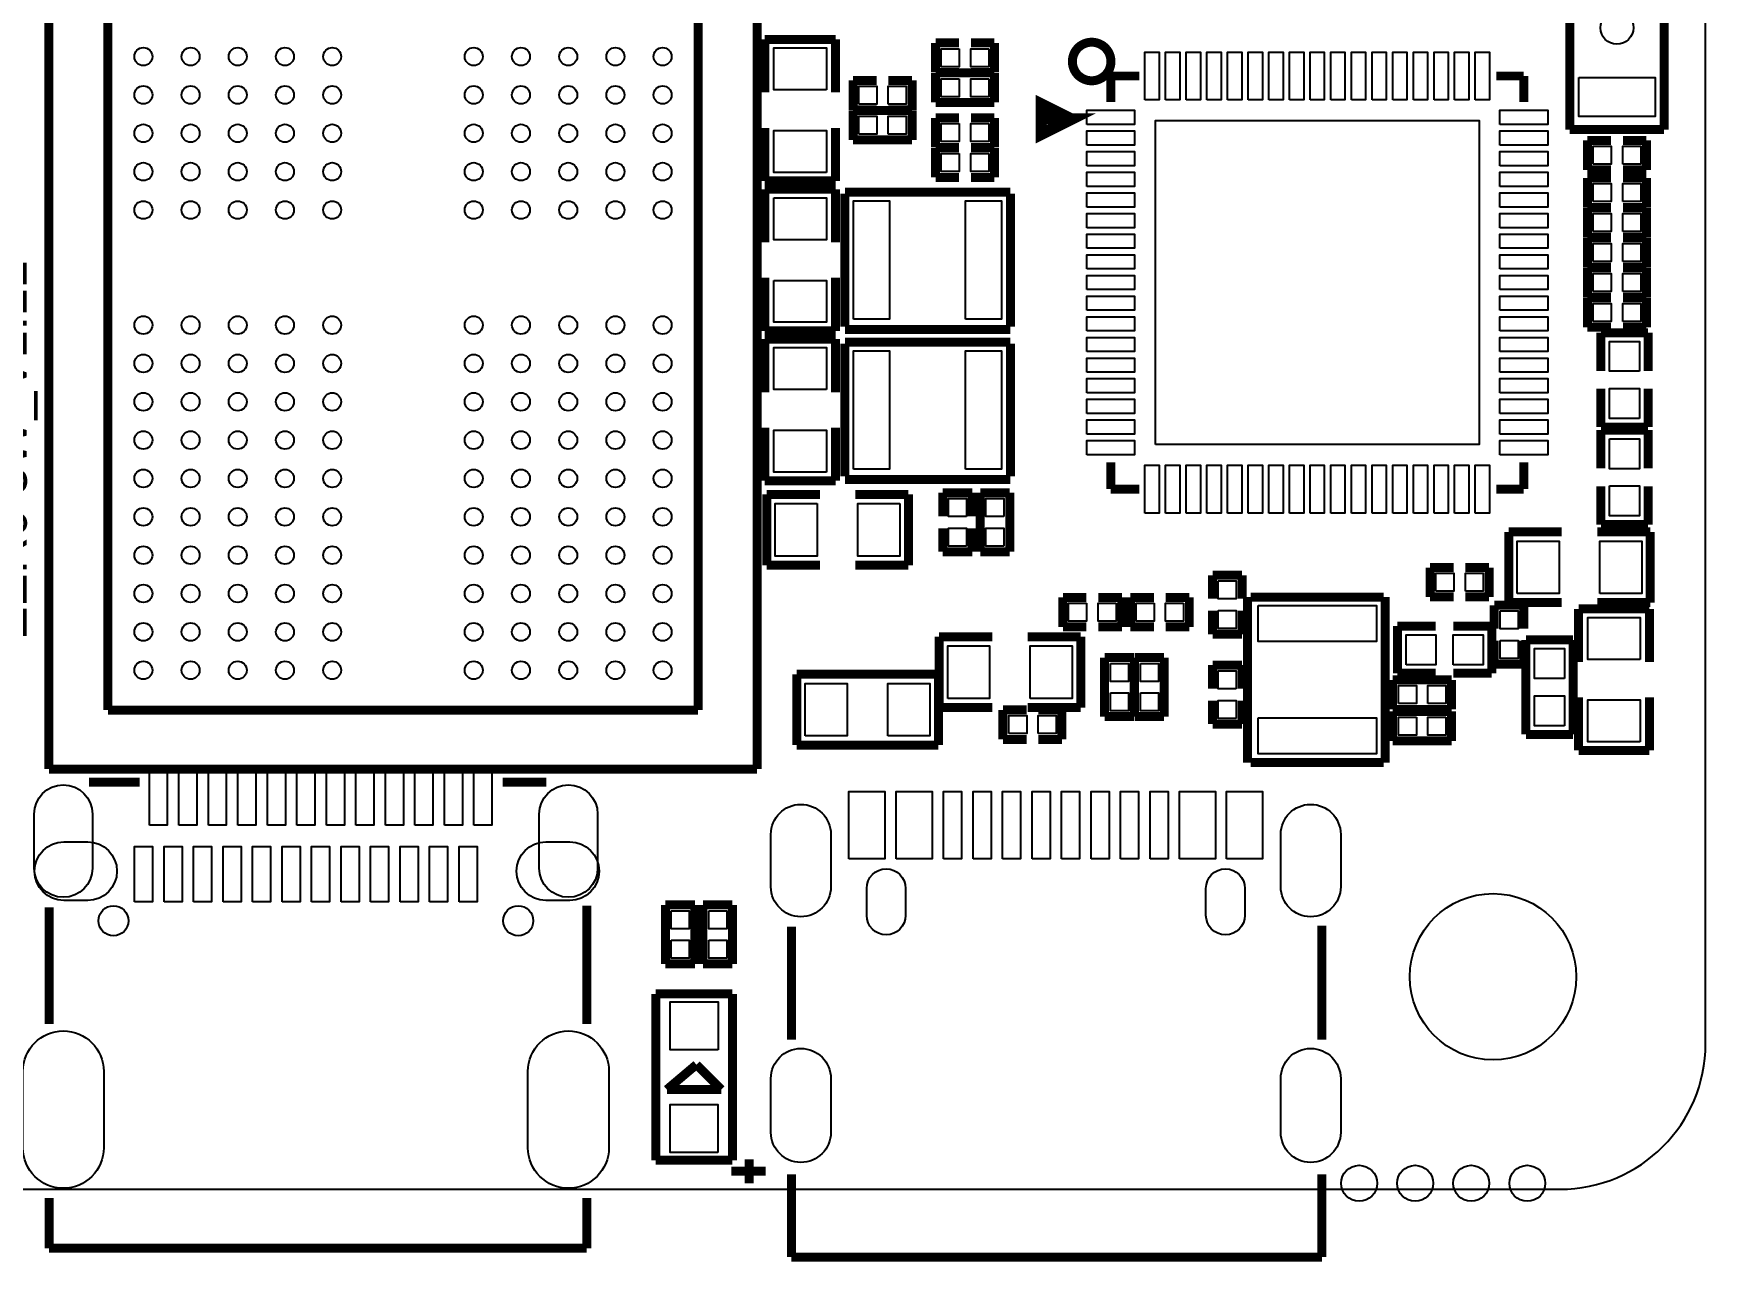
# Model space of a CAD drawing. Extents: x 0 to 65, y -1.2 to 30.2.
# Drawn here: x 36.66 to 65, y -1.23 to 19.59 of the extents above; entities that cross this region are included whole.
import ezdxf

# ---------------------------------------------------------------- set-up
doc = ezdxf.new("R2010")
doc.units = 0
for name, color, linetype in [('BOARD_GEOMETRY_OUTLINE', 3, 'CONTINUOUS'), ('BOARD_GEOMETRY_SILKSCREEN_', 1, 'CONTINUOUS'), ('PACKAGE_GEOMETRY_SILKSCREE', 4, 'CONTINUOUS'), ('PIN_TOP', 5, 'CONTINUOUS')]:
    doc.layers.add(name, color=color, linetype=linetype)

msp = doc.modelspace()

# ---------------------------------------------------------------- linework, layer by layer
at = {"layer": 'BOARD_GEOMETRY_OUTLINE'}
msp.add_lwpolyline([(0, 2.802382, 0.444679), (2.5273, 0), (62.536324, 0, 0.414124), (65.001648, 2.465324), (65.001648, 27.525726, 0.414223), (62.5221, 30.005528), (2.45745, 30.005528, 0.414246), (0, 27.547824)], format="xyb", close=True, dxfattribs=at)
at = {"layer": 'BOARD_GEOMETRY_SILKSCREEN_'}
for points, const_width in [([(48.926242, 7.12089), (48.926242, 24.12111)], 0.1524), ([(36.92398, 23.430992), (36.926012, 7.12089)], 0.1524), ([(37.92601, 8.120888), (37.92601, 23.121112)], 0.1524), ([(47.926244, 23.121112), (47.926244, 8.120888)], 0.1524), ([(54.91988, 18.86712), (55.405782, 18.86712)], 0.1524), ([(54.91988, 18.86712), (54.91988, 18.424652)], 0.1524), ([(61.92012, 18.86712), (61.456062, 18.86712)], 0.1524), ([(61.92012, 18.86712), (61.92012, 18.424652)], 0.1524), ([(54.249574, 18.1356), (53.749702, 18.385536), (53.749702, 17.885664), (54.249574, 18.1356), (53.849524, 18.1356)], 0.199898), ([(54.91988, 11.86688), (54.91988, 12.320016)], 0.1524), ([(61.92012, 11.86688), (61.92012, 12.320016)], 0.1524), ([(54.91988, 11.86688), (55.405782, 11.86688)], 0.1524), ([(61.92012, 11.86688), (61.456062, 11.86688)], 0.1524), ([(47.926244, 8.120888), (37.92601, 8.120888)], 0.1524), ([(36.926012, 7.12089), (48.926242, 7.12089)], 0.1524), ([(37.604954, 6.89991), (38.462204, 6.89991)], 0.1524), ([(44.616116, 6.89991), (45.356018, 6.89991)], 0.1524), ([(36.929822, 4.779772), (36.929822, 2.800858)], 0.1524), ([(46.039786, 4.803394), (46.039786, 2.800858)], 0.1524), ([(58.499756, 4.466336), (58.499756, 2.537206)], 0.1524), ([(49.50968, 4.449572), (49.50968, 2.537206)], 0.1524), ([(47.20971, 3.30962), (47.20971, 0.489712)], 0.1524), ([(48.509682, 3.30962), (47.20971, 3.30962)], 0.1524), ([(48.509682, 0.489712), (48.509682, 3.30962)], 0.1524), ([(47.398178, 1.688592), (47.898812, 2.111248)], 0.1524), ([(47.898812, 2.111248), (48.321468, 1.688592)], 0.1524), ([(48.321468, 1.688592), (47.398178, 1.688592)], 0.1524), ([(48.7934, 0.1016), (48.7934, 0.508)], 0.1524), ([(47.20971, 0.489712), (48.509682, 0.489712)], 0.1524), ([(48.4886, 0.3048), (49.0728, 0.3048)], 0.1524), ([(49.50968, -1.150112), (49.50968, 0.252476)], 0.1524), ([(58.499756, -1.150112), (58.499756, 0.252476)], 0.1524), ([(36.929822, -0.999998), (36.929822, -0.146812)], 0.1524), ([(46.039786, -0.999998), (46.039786, -0.146812)], 0.1524), ([(46.039786, -0.999998), (36.929822, -0.999998)], 0.1524), ([(58.499756, -1.150112), (49.50968, -1.150112)], 0.1524)]:
    msp.add_lwpolyline(points, dxfattribs=dict(at, const_width=const_width))
at = {"layer": 'BOARD_GEOMETRY_SILKSCREEN_', "const_width": 0.1524}
msp.add_lwpolyline([(54.924706, 19.112992, 1.000024), (54.27091, 19.112992, 0.999976), (54.924706, 19.112992)], format="xyb", dxfattribs=at)
at = {"layer": 'PACKAGE_GEOMETRY_SILKSCREE'}
for points, const_width in [([(48.926242, 7.12089), (48.926242, 24.12111)], 0.1524), ([(36.926266, 23.329646), (36.926012, 7.12089)], 0.1524), ([(37.92601, 8.120888), (37.92601, 23.121112)], 0.1524), ([(47.926244, 23.121112), (47.926244, 8.120888)], 0.1524), ([(62.6999, 17.960086), (62.6999, 21.459952)], 0.1524), ([(64.3001, 21.459952), (64.3001, 17.960086)], 0.1524), ([(49.057052, 19.487896), (49.057052, 18.587974)], 0.1524), ([(50.256948, 19.487896), (49.057052, 19.487896)], 0.1524), ([(50.256948, 18.587974), (50.256948, 19.487896)], 0.1524), ([(51.951128, 19.426936), (52.350924, 19.426936)], 0.1524), ([(51.951128, 18.927064), (51.951128, 19.426936)], 0.1524), ([(52.950872, 19.426936), (52.551076, 19.426936)], 0.1524), ([(52.950872, 18.927064), (52.950872, 19.426936)], 0.1524), ([(52.350924, 18.927064), (51.951128, 18.927064)], 0.1524), ([(51.951128, 18.918936), (52.950872, 18.918936)], 0.1524), ([(51.951128, 18.419064), (51.951128, 18.918936)], 0.1524), ([(52.551076, 18.927064), (52.950872, 18.927064)], 0.1524), ([(52.950872, 18.918936), (52.950872, 18.419064)], 0.1524), ([(50.554128, 18.791936), (50.554128, 18.292064)], 0.1524), ([(50.953924, 18.791936), (50.554128, 18.791936)], 0.1524), ([(51.154076, 18.791936), (51.553872, 18.791936)], 0.1524), ([(51.553872, 18.791936), (51.553872, 18.292064)], 0.1524), ([(54.91988, 18.86712), (55.405782, 18.86712)], 0.1524), ([(54.91988, 18.86712), (54.91988, 18.424652)], 0.1524), ([(61.92012, 18.86712), (61.456062, 18.86712)], 0.1524), ([(61.92012, 18.86712), (61.92012, 18.424652)], 0.1524), ([(52.950872, 18.419064), (51.951128, 18.419064)], 0.1524), ([(54.249574, 18.1356), (53.749702, 18.385536), (53.749702, 17.885664), (54.249574, 18.1356), (53.849524, 18.1356)], 0.199898), ([(50.554128, 18.292064), (50.953924, 18.292064)], 0.1524), ([(50.554128, 17.784064), (50.554128, 18.283936)], 0.1524), ([(50.554128, 18.283936), (51.553872, 18.283936)], 0.1524), ([(51.553872, 18.292064), (51.154076, 18.292064)], 0.1524), ([(51.553872, 18.283936), (51.553872, 17.784064)], 0.1524), ([(51.951128, 18.156936), (52.350924, 18.156936)], 0.1524), ([(51.951128, 17.657064), (51.951128, 18.156936)], 0.1524), ([(52.950872, 18.156936), (52.551076, 18.156936)], 0.1524), ([(52.950872, 17.657064), (52.950872, 18.156936)], 0.1524), ([(49.057052, 17.988026), (49.057052, 17.088104)], 0.1524), ([(50.256948, 17.088104), (50.256948, 17.988026)], 0.1524), ([(51.553872, 17.784064), (50.554128, 17.784064)], 0.1524), ([(64.3001, 17.960086), (62.6999, 17.960086)], 0.1524), ([(52.350924, 17.657064), (51.951128, 17.657064)], 0.1524), ([(51.951128, 17.648936), (52.350924, 17.648936)], 0.1524), ([(51.951128, 17.149064), (51.951128, 17.648936)], 0.1524), ([(52.551076, 17.657064), (52.950872, 17.657064)], 0.1524), ([(52.950872, 17.648936), (52.551076, 17.648936)], 0.1524), ([(52.950872, 17.149064), (52.950872, 17.648936)], 0.1524), ([(63.000128, 17.775936), (63.000128, 17.276064)], 0.1524), ([(63.399924, 17.775936), (63.000128, 17.775936)], 0.1524), ([(63.600076, 17.775936), (63.999872, 17.775936)], 0.1524), ([(63.999872, 17.775936), (63.999872, 17.276064)], 0.1524), ([(63.000128, 17.276064), (63.399924, 17.276064)], 0.1524), ([(63.999872, 17.276064), (63.600076, 17.276064)], 0.1524), ([(49.057052, 17.088104), (50.256948, 17.088104)], 0.1524), ([(49.057052, 16.947896), (49.057052, 16.047974)], 0.1524), ([(50.256948, 16.947896), (49.057052, 16.947896)], 0.1524), ([(50.256948, 16.047974), (50.256948, 16.947896)], 0.1524), ([(52.350924, 17.149064), (51.951128, 17.149064)], 0.1524), ([(52.551076, 17.149064), (52.950872, 17.149064)], 0.1524), ([(63.000128, 17.140936), (63.000128, 16.641064)], 0.1524), ([(63.399924, 17.140936), (63.000128, 17.140936)], 0.1524), ([(63.600076, 17.140936), (63.999872, 17.140936)], 0.1524), ([(63.999872, 17.140936), (63.999872, 16.641064)], 0.1524), ([(50.416714, 16.897096), (53.221128, 16.897096)], 0.1524), ([(50.416714, 14.62024), (50.416714, 16.871696)], 0.1524), ([(53.221128, 16.871696), (53.221128, 14.62024)], 0.1524), ([(63.000128, 16.641064), (63.399924, 16.641064)], 0.1524), ([(63.000128, 16.632936), (63.000128, 16.133064)], 0.1524), ([(63.399924, 16.632936), (63.000128, 16.632936)], 0.1524), ([(63.999872, 16.641064), (63.600076, 16.641064)], 0.1524), ([(63.600076, 16.632936), (63.999872, 16.632936)], 0.1524), ([(63.999872, 16.632936), (63.999872, 16.133064)], 0.1524), ([(63.000128, 16.133064), (63.399924, 16.133064)], 0.1524), ([(63.000128, 16.124936), (63.000128, 15.625064)], 0.1524), ([(63.399924, 16.124936), (63.000128, 16.124936)], 0.1524), ([(63.999872, 16.133064), (63.600076, 16.133064)], 0.1524), ([(63.600076, 16.124936), (63.999872, 16.124936)], 0.1524), ([(63.999872, 16.124936), (63.999872, 15.625064)], 0.1524), ([(63.000128, 15.625064), (63.399924, 15.625064)], 0.1524), ([(63.000128, 15.616936), (63.000128, 15.117064)], 0.1524), ([(63.399924, 15.616936), (63.000128, 15.616936)], 0.1524), ([(63.999872, 15.625064), (63.600076, 15.625064)], 0.1524), ([(63.600076, 15.616936), (63.999872, 15.616936)], 0.1524), ([(63.999872, 15.616936), (63.999872, 15.117064)], 0.1524), ([(49.057052, 15.448026), (49.057052, 14.548104)], 0.1524), ([(50.256948, 14.548104), (50.256948, 15.448026)], 0.1524), ([(63.000128, 15.117064), (63.399924, 15.117064)], 0.1524), ([(63.000128, 15.108936), (63.000128, 14.609064)], 0.1524), ([(63.399924, 15.108936), (63.000128, 15.108936)], 0.1524), ([(63.999872, 15.117064), (63.600076, 15.117064)], 0.1524), ([(63.600076, 15.108936), (63.999872, 15.108936)], 0.1524), ([(63.999872, 15.108936), (63.999872, 14.609064)], 0.1524), ([(49.057052, 14.548104), (50.256948, 14.548104)], 0.1524), ([(49.057052, 14.407896), (49.057052, 13.507974)], 0.1524), ([(50.256948, 14.407896), (49.057052, 14.407896)], 0.1524), ([(50.256948, 13.507974), (50.256948, 14.407896)], 0.1524), ([(53.221128, 14.56944), (50.416714, 14.56944)], 0.1524), ([(63.000128, 14.609064), (63.399924, 14.609064)], 0.1524), ([(63.22695, 14.5161), (63.22695, 13.866114)], 0.1524), ([(64.02705, 14.5161), (63.22695, 14.5161)], 0.1524), ([(63.999872, 14.609064), (63.600076, 14.609064)], 0.1524), ([(64.02705, 13.866114), (64.02705, 14.5161)], 0.1524), ([(50.416714, 14.357096), (53.221128, 14.357096)], 0.1524), ([(50.416714, 12.08024), (50.416714, 14.331696)], 0.1524), ([(53.221128, 14.331696), (53.221128, 12.08024)], 0.1524), ([(63.22695, 13.565886), (63.22695, 12.9159)], 0.1524), ([(64.02705, 12.9159), (64.02705, 13.565886)], 0.1524), ([(49.057052, 12.908026), (49.057052, 12.008104)], 0.1524), ([(50.256948, 12.008104), (50.256948, 12.908026)], 0.1524), ([(63.22695, 12.9159), (64.02705, 12.9159)], 0.1524), ([(63.22695, 12.8651), (63.22695, 12.215114)], 0.1524), ([(64.02705, 12.8651), (63.22695, 12.8651)], 0.1524), ([(64.02705, 12.215114), (64.02705, 12.8651)], 0.1524), ([(54.91988, 11.86688), (54.91988, 12.320016)], 0.1524), ([(61.92012, 11.86688), (61.92012, 12.320016)], 0.1524), ([(49.057052, 12.008104), (50.256948, 12.008104)], 0.1524), ([(53.221128, 12.02944), (50.416714, 12.02944)], 0.1524), ([(54.91988, 11.86688), (55.405782, 11.86688)], 0.1524), ([(61.92012, 11.86688), (61.456062, 11.86688)], 0.1524), ([(63.22695, 11.914886), (63.22695, 11.2649)], 0.1524), ([(64.02705, 11.2649), (64.02705, 11.914886)], 0.1524), ([(49.092104, 11.775948), (49.092104, 10.576052)], 0.1524), ([(49.992026, 11.775948), (49.092104, 11.775948)], 0.1524), ([(51.491896, 11.775948), (50.591974, 11.775948)], 0.1524), ([(51.491896, 10.576052), (51.491896, 11.775948)], 0.1524), ([(52.074064, 11.802872), (52.573936, 11.802872)], 0.1524), ([(52.074064, 11.403076), (52.074064, 11.802872)], 0.1524), ([(52.573936, 11.802872), (52.573936, 11.403076)], 0.1524), ([(52.709064, 11.802872), (53.208936, 11.802872)], 0.1524), ([(52.709064, 10.803128), (52.709064, 11.802872)], 0.1524), ([(53.208936, 11.802872), (53.208936, 10.803128)], 0.1524), ([(63.22695, 11.2649), (64.02705, 11.2649)], 0.1524), ([(52.074064, 11.202924), (52.074064, 10.803128)], 0.1524), ([(52.573936, 10.803128), (52.573936, 11.202924)], 0.1524), ([(61.665104, 11.140948), (61.665104, 9.941052)], 0.1524), ([(62.565026, 11.140948), (61.665104, 11.140948)], 0.1524), ([(64.064896, 11.140948), (63.164974, 11.140948)], 0.1524), ([(64.064896, 9.941052), (64.064896, 11.140948)], 0.1524), ([(52.074064, 10.803128), (52.573936, 10.803128)], 0.1524), ([(53.208936, 10.803128), (52.709064, 10.803128)], 0.1524), ([(49.092104, 10.576052), (49.992026, 10.576052)], 0.1524), ([(50.591974, 10.576052), (51.491896, 10.576052)], 0.1524), ([(60.333128, 10.536936), (60.333128, 10.037064)], 0.1524), ([(60.732924, 10.536936), (60.333128, 10.536936)], 0.1524), ([(60.933076, 10.536936), (61.332872, 10.536936)], 0.1524), ([(61.332872, 10.536936), (61.332872, 10.037064)], 0.1524), ([(56.646064, 10.405872), (56.646064, 10.006076)], 0.1524), ([(57.145936, 10.405872), (56.646064, 10.405872)], 0.1524), ([(57.145936, 10.006076), (57.145936, 10.405872)], 0.1524), ([(54.110128, 10.028936), (54.509924, 10.028936)], 0.1524), ([(54.110128, 9.529064), (54.110128, 10.028936)], 0.1524), ([(55.109872, 10.028936), (54.710076, 10.028936)], 0.1524), ([(55.109872, 9.529064), (55.109872, 10.028936)], 0.1524), ([(55.253128, 10.028936), (55.652924, 10.028936)], 0.1524), ([(55.253128, 9.529064), (55.253128, 10.028936)], 0.1524), ([(56.252872, 10.028936), (55.853076, 10.028936)], 0.1524), ([(56.252872, 9.529064), (56.252872, 10.028936)], 0.1524), ([(57.24144, 7.230872), (57.24144, 10.035286)], 0.1524), ([(57.29224, 10.035286), (59.543696, 10.035286)], 0.1524), ([(59.569096, 10.035286), (59.569096, 7.230872)], 0.1524), ([(60.333128, 10.037064), (60.732924, 10.037064)], 0.1524), ([(61.332872, 10.037064), (60.933076, 10.037064)], 0.1524), ([(61.421264, 9.897872), (61.421264, 9.498076)], 0.1524), ([(61.921136, 9.897872), (61.421264, 9.897872)], 0.1524), ([(61.665104, 9.941052), (62.565026, 9.941052)], 0.1524), ([(61.921136, 9.498076), (61.921136, 9.897872)], 0.1524), ([(63.164974, 9.941052), (64.064896, 9.941052)], 0.1524), ([(56.646064, 9.406128), (56.646064, 9.805924)], 0.1524), ([(57.145936, 9.805924), (57.145936, 9.406128)], 0.1524), ([(62.849252, 9.835896), (62.849252, 8.935974)], 0.1524), ([(64.049148, 9.835896), (62.849252, 9.835896)], 0.1524), ([(64.049148, 8.935974), (64.049148, 9.835896)], 0.1524), ([(52.013104, 9.362948), (52.013104, 8.162798)], 0.1524), ([(52.913026, 9.362694), (52.013104, 9.362948)], 0.1524), ([(54.412896, 9.362948), (53.512974, 9.362694)], 0.1524), ([(54.509924, 9.529064), (54.110128, 9.529064)], 0.1524), ([(54.412896, 8.162798), (54.412896, 9.362948)], 0.1524), ([(54.710076, 9.529064), (55.109872, 9.529064)], 0.1524), ([(55.652924, 9.529064), (55.253128, 9.529064)], 0.1524), ([(55.853076, 9.529064), (56.252872, 9.529064)], 0.1524), ([(57.145936, 9.406128), (56.646064, 9.406128)], 0.1524), ([(59.7789, 9.54405), (59.7789, 8.74395)], 0.1524), ([(60.428886, 9.54405), (59.7789, 9.54405)], 0.1524), ([(61.3791, 9.54405), (60.729114, 9.54405)], 0.1524), ([(61.3791, 8.74395), (61.3791, 9.54405)], 0.1524), ([(61.421264, 8.898128), (61.421264, 9.297924)], 0.1524), ([(61.921136, 9.297924), (61.921136, 8.898128)], 0.1524), ([(61.95695, 7.7089), (61.95695, 9.3091)], 0.1524), ([(61.95695, 9.3091), (62.75705, 9.3091)], 0.1524), ([(62.75705, 9.3091), (62.75705, 7.7089)], 0.1524), ([(54.817264, 9.008872), (55.317136, 9.008872)], 0.1524), ([(54.817264, 8.009128), (54.817264, 9.008872)], 0.1524), ([(55.317136, 9.008872), (55.317136, 8.009128)], 0.1524), ([(55.325264, 9.008872), (55.825136, 9.008872)], 0.1524), ([(55.325264, 8.009128), (55.325264, 9.008872)], 0.1524), ([(55.825136, 9.008872), (55.825136, 8.009128)], 0.1524), ([(49.600104, 8.727948), (51.999896, 8.727948)], 0.1524), ([(49.600104, 7.528052), (49.600104, 8.727948)], 0.1524), ([(51.999896, 8.727948), (51.999896, 7.528052)], 0.1524), ([(56.646064, 8.881872), (57.145936, 8.881872)], 0.1524), ([(56.646064, 8.482076), (56.646064, 8.881872)], 0.1524), ([(57.145936, 8.881872), (57.145936, 8.482076)], 0.1524), ([(59.7789, 8.74395), (60.428886, 8.74395)], 0.1524), ([(60.729114, 8.74395), (61.3791, 8.74395)], 0.1524), ([(61.921136, 8.898128), (61.421264, 8.898128)], 0.1524), ([(59.698128, 8.132064), (59.698128, 8.631936)], 0.1524), ([(59.698128, 8.631936), (60.697872, 8.631936)], 0.1524), ([(60.697872, 8.631936), (60.697872, 8.132064)], 0.1524), ([(52.013104, 8.162798), (52.913026, 8.163052)], 0.1524), ([(53.512974, 8.163052), (54.412896, 8.162798)], 0.1524), ([(56.646064, 8.281924), (56.646064, 7.882128)], 0.1524), ([(57.145936, 7.882128), (57.145936, 8.281924)], 0.1524), ([(62.849252, 8.336026), (62.849252, 7.436104)], 0.1524), ([(64.049148, 7.436104), (64.049148, 8.336026)], 0.1524), ([(47.926244, 8.120888), (37.92601, 8.120888)], 0.1524), ([(53.094128, 8.123936), (53.094128, 7.624064)], 0.1524), ([(53.493924, 8.123936), (53.094128, 8.123936)], 0.1524), ([(53.694076, 8.123936), (54.093872, 8.123936)], 0.1524), ([(54.093872, 8.123936), (54.093872, 7.624064)], 0.1524), ([(55.317136, 8.009128), (54.817264, 8.009128)], 0.1524), ([(55.825136, 8.009128), (55.325264, 8.009128)], 0.1524), ([(56.646064, 7.882128), (57.145936, 7.882128)], 0.1524), ([(60.697872, 8.132064), (59.698128, 8.132064)], 0.1524), ([(59.698128, 8.098536), (60.697872, 8.098536)], 0.1524), ([(59.698128, 7.598664), (59.698128, 8.098536)], 0.1524), ([(60.697872, 8.098536), (60.697872, 7.598664)], 0.1524), ([(53.094128, 7.624064), (53.493924, 7.624064)], 0.1524), ([(54.093872, 7.624064), (53.694076, 7.624064)], 0.1524), ([(60.697872, 7.598664), (59.698128, 7.598664)], 0.1524), ([(62.75705, 7.7089), (61.95695, 7.7089)], 0.1524), ([(51.999896, 7.528052), (49.600104, 7.528052)], 0.1524), ([(62.849252, 7.436104), (64.049148, 7.436104)], 0.1524), ([(36.926012, 7.12089), (48.926242, 7.12089)], 0.1524), ([(59.543696, 7.230872), (57.29224, 7.230872)], 0.1524), ([(37.604954, 6.89991), (38.462204, 6.89991)], 0.1524), ([(44.616116, 6.89991), (45.356018, 6.89991)], 0.1524), ([(36.929822, 4.779772), (36.929822, 2.800858)], 0.1524), ([(46.039786, 4.803394), (46.039786, 2.800858)], 0.1524), ([(47.375064, 4.817872), (47.874936, 4.817872)], 0.1524), ([(47.375064, 3.818128), (47.375064, 4.817872)], 0.1524), ([(47.874936, 4.817872), (47.874936, 3.818128)], 0.1524), ([(48.010064, 4.817872), (48.509936, 4.817872)], 0.1524), ([(48.010064, 3.818128), (48.010064, 4.817872)], 0.1524), ([(48.509936, 4.817872), (48.509682, 3.818128)], 0.1524), ([(58.499756, 4.466336), (58.499756, 2.537206)], 0.1524), ([(49.50968, 4.449572), (49.50968, 2.537206)], 0.1524), ([(47.874936, 3.818128), (47.375064, 3.818128)], 0.1524), ([(48.509682, 3.818128), (48.010064, 3.818128)], 0.1524), ([(47.20971, 3.30962), (47.20971, 0.489712)], 0.1524), ([(48.509682, 3.30962), (47.20971, 3.30962)], 0.1524), ([(48.509682, 0.489712), (48.509682, 3.30962)], 0.1524), ([(47.398178, 1.688592), (47.898812, 2.111248)], 0.1524), ([(47.898812, 2.111248), (48.321468, 1.688592)], 0.1524), ([(48.321468, 1.688592), (47.398178, 1.688592)], 0.1524), ([(48.7934, 0.1016), (48.7934, 0.508)], 0.1524), ([(47.20971, 0.489712), (48.509682, 0.489712)], 0.1524), ([(48.4886, 0.3048), (49.0728, 0.3048)], 0.1524), ([(49.50968, -1.150112), (49.50968, 0.252476)], 0.1524), ([(58.499756, -1.150112), (58.499756, 0.252476)], 0.1524), ([(36.929822, -0.999998), (36.929822, -0.146812)], 0.1524), ([(46.039786, -0.999998), (46.039786, -0.146812)], 0.1524), ([(46.039786, -0.999998), (36.929822, -0.999998)], 0.1524), ([(58.499756, -1.150112), (49.50968, -1.150112)], 0.1524)]:
    msp.add_lwpolyline(points, dxfattribs=dict(at, const_width=const_width))
at = {"layer": 'PACKAGE_GEOMETRY_SILKSCREE', "const_width": 0.1524}
msp.add_lwpolyline([(54.924706, 19.112992, 1.000024), (54.27091, 19.112992, 0.999976), (54.924706, 19.112992)], format="xyb", dxfattribs=at)
at = {"layer": 'PIN_TOP'}
for points in [[(50.1015, 18.632424), (49.2125, 18.632424), (49.2125, 19.343624), (50.1015, 19.343624)], [(52.353464, 19.3294), (52.353464, 19.0246), (52.048664, 19.0246), (52.048664, 19.3294)], [(52.853336, 19.3294), (52.853336, 19.0246), (52.548536, 19.0246), (52.548536, 19.3294)], [(55.499254, 18.46072), (55.499254, 19.27352), (55.740554, 19.27352), (55.740554, 18.46072)], [(55.849266, 18.46072), (55.849266, 19.27352), (56.090566, 19.27352), (56.090566, 18.46072)], [(56.199278, 18.46072), (56.199278, 19.27352), (56.440578, 19.27352), (56.440578, 18.46072)], [(56.54929, 18.46072), (56.54929, 19.27352), (56.79059, 19.27352), (56.79059, 18.46072)], [(56.899302, 18.46072), (56.899302, 19.27352), (57.140602, 19.27352), (57.140602, 18.46072)], [(57.249314, 18.46072), (57.249314, 19.27352), (57.490614, 19.27352), (57.490614, 18.46072)], [(57.599326, 18.46072), (57.599326, 19.27352), (57.840626, 19.27352), (57.840626, 18.46072)], [(57.949338, 18.46072), (57.949338, 19.27352), (58.190638, 19.27352), (58.190638, 18.46072)], [(58.29935, 18.46072), (58.29935, 19.27352), (58.54065, 19.27352), (58.54065, 18.46072)], [(58.649362, 18.46072), (58.649362, 19.27352), (58.890662, 19.27352), (58.890662, 18.46072)], [(58.999374, 18.46072), (58.999374, 19.27352), (59.240674, 19.27352), (59.240674, 18.46072)], [(59.349386, 18.46072), (59.349386, 19.27352), (59.590686, 19.27352), (59.590686, 18.46072)], [(59.699398, 18.46072), (59.699398, 19.27352), (59.940698, 19.27352), (59.940698, 18.46072)], [(60.04941, 18.46072), (60.04941, 19.27352), (60.29071, 19.27352), (60.29071, 18.46072)], [(60.399422, 18.46072), (60.399422, 19.27352), (60.640722, 19.27352), (60.640722, 18.46072)], [(60.749434, 18.46072), (60.749434, 19.27352), (60.990734, 19.27352), (60.990734, 18.46072)], [(61.099446, 18.46072), (61.099446, 19.27352), (61.340746, 19.27352), (61.340746, 18.46072)], [(52.353464, 18.8214), (52.353464, 18.5166), (52.048664, 18.5166), (52.048664, 18.8214)], [(52.853336, 18.8214), (52.853336, 18.5166), (52.548536, 18.5166), (52.548536, 18.8214)], [(62.8523, 18.840196), (64.1477, 18.840196), (64.1477, 18.179796), (62.8523, 18.179796)], [(50.651664, 18.3896), (50.651664, 18.6944), (50.956464, 18.6944), (50.956464, 18.3896)], [(51.151536, 18.3896), (51.151536, 18.6944), (51.456336, 18.6944), (51.456336, 18.3896)], [(50.651664, 17.8816), (50.651664, 18.1864), (50.956464, 18.1864), (50.956464, 17.8816)], [(51.151536, 17.8816), (51.151536, 18.1864), (51.456336, 18.1864), (51.456336, 17.8816)], [(54.51348, 18.046446), (54.51348, 18.287746), (55.32628, 18.287746), (55.32628, 18.046446)], [(61.51372, 18.046446), (61.51372, 18.287746), (62.32652, 18.287746), (62.32652, 18.046446)], [(50.1015, 17.232376), (49.2125, 17.232376), (49.2125, 17.943576), (50.1015, 17.943576)], [(52.353464, 18.0594), (52.353464, 17.7546), (52.048664, 17.7546), (52.048664, 18.0594)], [(52.853336, 18.0594), (52.853336, 17.7546), (52.548536, 17.7546), (52.548536, 18.0594)], [(54.51348, 17.696434), (54.51348, 17.937734), (55.32628, 17.937734), (55.32628, 17.696434)], [(55.6768, 12.6238), (55.6768, 18.1102), (61.1632, 18.1102), (61.1632, 12.6238)], [(61.51372, 17.696434), (61.51372, 17.937734), (62.32652, 17.937734), (62.32652, 17.696434)], [(54.51348, 17.346422), (54.51348, 17.587722), (55.32628, 17.587722), (55.32628, 17.346422)], [(61.51372, 17.346422), (61.51372, 17.587722), (62.32652, 17.587722), (62.32652, 17.346422)], [(63.097664, 17.3736), (63.097664, 17.6784), (63.402464, 17.6784), (63.402464, 17.3736)], [(63.597536, 17.3736), (63.597536, 17.6784), (63.902336, 17.6784), (63.902336, 17.3736)], [(52.353464, 17.5514), (52.353464, 17.2466), (52.048664, 17.2466), (52.048664, 17.5514)], [(52.853336, 17.5514), (52.853336, 17.2466), (52.548536, 17.2466), (52.548536, 17.5514)], [(54.51348, 16.99641), (54.51348, 17.23771), (55.32628, 17.23771), (55.32628, 16.99641)], [(61.51372, 16.99641), (61.51372, 17.23771), (62.32652, 17.23771), (62.32652, 16.99641)], [(63.097664, 16.7386), (63.097664, 17.0434), (63.402464, 17.0434), (63.402464, 16.7386)], [(63.597536, 16.7386), (63.597536, 17.0434), (63.902336, 17.0434), (63.902336, 16.7386)], [(49.2125, 16.803624), (50.1015, 16.803624), (50.1015, 16.092424), (49.2125, 16.092424)], [(50.56124, 14.7447), (50.56124, 16.7513), (51.17084, 16.7513), (51.17084, 14.7447)], [(52.46116, 14.7447), (52.46116, 16.7513), (53.07076, 16.7513), (53.07076, 14.7447)], [(54.51348, 16.646398), (54.51348, 16.887698), (55.32628, 16.887698), (55.32628, 16.646398)], [(61.51372, 16.646398), (61.51372, 16.887698), (62.32652, 16.887698), (62.32652, 16.646398)], [(54.51348, 16.296386), (54.51348, 16.537686), (55.32628, 16.537686), (55.32628, 16.296386)], [(61.51372, 16.296386), (61.51372, 16.537686), (62.32652, 16.537686), (62.32652, 16.296386)], [(63.097664, 16.2306), (63.097664, 16.5354), (63.402464, 16.5354), (63.402464, 16.2306)], [(63.597536, 16.2306), (63.597536, 16.5354), (63.902336, 16.5354), (63.902336, 16.2306)], [(54.51348, 15.946374), (54.51348, 16.187674), (55.32628, 16.187674), (55.32628, 15.946374)], [(61.51372, 15.946374), (61.51372, 16.187674), (62.32652, 16.187674), (62.32652, 15.946374)], [(63.097664, 15.7226), (63.097664, 16.0274), (63.402464, 16.0274), (63.402464, 15.7226)], [(63.597536, 15.7226), (63.597536, 16.0274), (63.902336, 16.0274), (63.902336, 15.7226)], [(54.51348, 15.596362), (54.51348, 15.837662), (55.32628, 15.837662), (55.32628, 15.596362)], [(61.51372, 15.596362), (61.51372, 15.837662), (62.32652, 15.837662), (62.32652, 15.596362)], [(49.2125, 15.403576), (50.1015, 15.403576), (50.1015, 14.692376), (49.2125, 14.692376)], [(54.51348, 15.24635), (54.51348, 15.48765), (55.32628, 15.48765), (55.32628, 15.24635)], [(61.51372, 15.24635), (61.51372, 15.48765), (62.32652, 15.48765), (62.32652, 15.24635)], [(63.097664, 15.2146), (63.097664, 15.5194), (63.402464, 15.5194), (63.402464, 15.2146)], [(63.597536, 15.2146), (63.597536, 15.5194), (63.902336, 15.5194), (63.902336, 15.2146)], [(54.51348, 14.896338), (54.51348, 15.137638), (55.32628, 15.137638), (55.32628, 14.896338)], [(61.51372, 14.896338), (61.51372, 15.137638), (62.32652, 15.137638), (62.32652, 14.896338)], [(54.51348, 14.546326), (54.51348, 14.787626), (55.32628, 14.787626), (55.32628, 14.546326)], [(61.51372, 14.546326), (61.51372, 14.787626), (62.32652, 14.787626), (62.32652, 14.546326)], [(63.097664, 14.7066), (63.097664, 15.0114), (63.402464, 15.0114), (63.402464, 14.7066)], [(63.597536, 14.7066), (63.597536, 15.0114), (63.902336, 15.0114), (63.902336, 14.7066)], [(50.1015, 13.552424), (49.2125, 13.552424), (49.2125, 14.263624), (50.1015, 14.263624)], [(50.56124, 12.2047), (50.56124, 14.2113), (51.17084, 14.2113), (51.17084, 12.2047)], [(52.46116, 12.2047), (52.46116, 14.2113), (53.07076, 14.2113), (53.07076, 12.2047)], [(54.51348, 14.196314), (54.51348, 14.437614), (55.32628, 14.437614), (55.32628, 14.196314)], [(61.51372, 14.196314), (61.51372, 14.437614), (62.32652, 14.437614), (62.32652, 14.196314)], [(63.881, 13.86205), (63.373, 13.86205), (63.373, 14.37005), (63.881, 14.37005)], [(54.51348, 13.846302), (54.51348, 14.087602), (55.32628, 14.087602), (55.32628, 13.846302)], [(61.51372, 13.846302), (61.51372, 14.087602), (62.32652, 14.087602), (62.32652, 13.846302)], [(54.51348, 13.49629), (54.51348, 13.73759), (55.32628, 13.73759), (55.32628, 13.49629)], [(61.51372, 13.49629), (61.51372, 13.73759), (62.32652, 13.73759), (62.32652, 13.49629)], [(54.51348, 13.146278), (54.51348, 13.387578), (55.32628, 13.387578), (55.32628, 13.146278)], [(61.51372, 13.146278), (61.51372, 13.387578), (62.32652, 13.387578), (62.32652, 13.146278)], [(63.881, 13.06195), (63.373, 13.06195), (63.373, 13.56995), (63.881, 13.56995)], [(54.51348, 12.796266), (54.51348, 13.037566), (55.32628, 13.037566), (55.32628, 12.796266)], [(61.51372, 12.796266), (61.51372, 13.037566), (62.32652, 13.037566), (62.32652, 12.796266)], [(50.1015, 12.152376), (49.2125, 12.152376), (49.2125, 12.863576), (50.1015, 12.863576)], [(54.51348, 12.446254), (54.51348, 12.687554), (55.32628, 12.687554), (55.32628, 12.446254)], [(61.51372, 12.446254), (61.51372, 12.687554), (62.32652, 12.687554), (62.32652, 12.446254)], [(63.373, 12.71905), (63.881, 12.71905), (63.881, 12.21105), (63.373, 12.21105)], [(55.499254, 11.46048), (55.499254, 12.27328), (55.740554, 12.27328), (55.740554, 11.46048)], [(55.849266, 11.46048), (55.849266, 12.27328), (56.090566, 12.27328), (56.090566, 11.46048)], [(56.199278, 11.46048), (56.199278, 12.27328), (56.440578, 12.27328), (56.440578, 11.46048)], [(56.54929, 11.46048), (56.54929, 12.27328), (56.79059, 12.27328), (56.79059, 11.46048)], [(56.899302, 11.46048), (56.899302, 12.27328), (57.140602, 12.27328), (57.140602, 11.46048)], [(57.249314, 11.46048), (57.249314, 12.27328), (57.490614, 12.27328), (57.490614, 11.46048)], [(57.599326, 11.46048), (57.599326, 12.27328), (57.840626, 12.27328), (57.840626, 11.46048)], [(57.949338, 11.46048), (57.949338, 12.27328), (58.190638, 12.27328), (58.190638, 11.46048)], [(58.29935, 11.46048), (58.29935, 12.27328), (58.54065, 12.27328), (58.54065, 11.46048)], [(58.649362, 11.46048), (58.649362, 12.27328), (58.890662, 12.27328), (58.890662, 11.46048)], [(58.999374, 11.46048), (58.999374, 12.27328), (59.240674, 12.27328), (59.240674, 11.46048)], [(59.349386, 11.46048), (59.349386, 12.27328), (59.590686, 12.27328), (59.590686, 11.46048)], [(59.699398, 11.46048), (59.699398, 12.27328), (59.940698, 12.27328), (59.940698, 11.46048)], [(60.04941, 11.46048), (60.04941, 12.27328), (60.29071, 12.27328), (60.29071, 11.46048)], [(60.399422, 11.46048), (60.399422, 12.27328), (60.640722, 12.27328), (60.640722, 11.46048)], [(60.749434, 11.46048), (60.749434, 12.27328), (60.990734, 12.27328), (60.990734, 11.46048)], [(61.099446, 11.46048), (61.099446, 12.27328), (61.340746, 12.27328), (61.340746, 11.46048)], [(63.373, 11.91895), (63.881, 11.91895), (63.881, 11.41095), (63.373, 11.41095)], [(49.947576, 11.6205), (49.947576, 10.7315), (49.236376, 10.7315), (49.236376, 11.6205)], [(51.347624, 11.6205), (51.347624, 10.7315), (50.636424, 10.7315), (50.636424, 11.6205)], [(52.4764, 11.400536), (52.1716, 11.400536), (52.1716, 11.705336), (52.4764, 11.705336)], [(53.1114, 11.400536), (52.8066, 11.400536), (52.8066, 11.705336), (53.1114, 11.705336)], [(52.4764, 10.900664), (52.1716, 10.900664), (52.1716, 11.205464), (52.4764, 11.205464)], [(53.1114, 10.900664), (52.8066, 10.900664), (52.8066, 11.205464), (53.1114, 11.205464)], [(61.809376, 10.0965), (61.809376, 10.9855), (62.520576, 10.9855), (62.520576, 10.0965)], [(63.209424, 10.0965), (63.209424, 10.9855), (63.920624, 10.9855), (63.920624, 10.0965)], [(56.7436, 10.308336), (57.0484, 10.308336), (57.0484, 10.003536), (56.7436, 10.003536)], [(60.430664, 10.1346), (60.430664, 10.4394), (60.735464, 10.4394), (60.735464, 10.1346)], [(60.930536, 10.1346), (60.930536, 10.4394), (61.235336, 10.4394), (61.235336, 10.1346)], [(54.512464, 9.9314), (54.512464, 9.6266), (54.207664, 9.6266), (54.207664, 9.9314)], [(55.012336, 9.9314), (55.012336, 9.6266), (54.707536, 9.6266), (54.707536, 9.9314)], [(55.655464, 9.9314), (55.655464, 9.6266), (55.350664, 9.6266), (55.350664, 9.9314)], [(56.155336, 9.9314), (56.155336, 9.6266), (55.850536, 9.6266), (55.850536, 9.9314)], [(56.7436, 9.808464), (57.0484, 9.808464), (57.0484, 9.503664), (56.7436, 9.503664)], [(57.4167, 9.89076), (59.4233, 9.89076), (59.4233, 9.28116), (57.4167, 9.28116)], [(61.5188, 9.800336), (61.8236, 9.800336), (61.8236, 9.495536), (61.5188, 9.495536)], [(63.8937, 8.980424), (63.0047, 8.980424), (63.0047, 9.691624), (63.8937, 9.691624)], [(59.92495, 8.89), (59.92495, 9.398), (60.43295, 9.398), (60.43295, 8.89)], [(60.72505, 8.89), (60.72505, 9.398), (61.23305, 9.398), (61.23305, 8.89)], [(52.157376, 8.3185), (52.157376, 9.2075), (52.868576, 9.2075), (52.868576, 8.3185)], [(53.557424, 8.3185), (53.557424, 9.2075), (54.268624, 9.2075), (54.268624, 8.3185)], [(61.5188, 9.300464), (61.8236, 9.300464), (61.8236, 8.995664), (61.5188, 8.995664)], [(62.611, 8.65505), (62.103, 8.65505), (62.103, 9.16305), (62.611, 9.16305)], [(54.9148, 8.911336), (55.2196, 8.911336), (55.2196, 8.606536), (54.9148, 8.606536)], [(55.4228, 8.911336), (55.7276, 8.911336), (55.7276, 8.606536), (55.4228, 8.606536)], [(49.744376, 7.6835), (49.744376, 8.5725), (50.455576, 8.5725), (50.455576, 7.6835)], [(51.144424, 7.6835), (51.144424, 8.5725), (51.855624, 8.5725), (51.855624, 7.6835)], [(57.0484, 8.479536), (56.7436, 8.479536), (56.7436, 8.784336), (57.0484, 8.784336)], [(59.795664, 8.2296), (59.795664, 8.5344), (60.100464, 8.5344), (60.100464, 8.2296)], [(60.295536, 8.2296), (60.295536, 8.5344), (60.600336, 8.5344), (60.600336, 8.2296)], [(54.9148, 8.411464), (55.2196, 8.411464), (55.2196, 8.106664), (54.9148, 8.106664)], [(55.4228, 8.411464), (55.7276, 8.411464), (55.7276, 8.106664), (55.4228, 8.106664)], [(57.0484, 7.979664), (56.7436, 7.979664), (56.7436, 8.284464), (57.0484, 8.284464)], [(62.611, 7.85495), (62.103, 7.85495), (62.103, 8.36295), (62.611, 8.36295)], [(63.8937, 7.580376), (63.0047, 7.580376), (63.0047, 8.291576), (63.8937, 8.291576)], [(53.191664, 7.7216), (53.191664, 8.0264), (53.496464, 8.0264), (53.496464, 7.7216)], [(53.691536, 7.7216), (53.691536, 8.0264), (53.996336, 8.0264), (53.996336, 7.7216)], [(57.4167, 7.99084), (59.4233, 7.99084), (59.4233, 7.38124), (57.4167, 7.38124)], [(60.100464, 8.001), (60.100464, 7.6962), (59.795664, 7.6962), (59.795664, 8.001)], [(60.600336, 8.001), (60.600336, 7.6962), (60.295536, 7.6962), (60.295536, 8.001)], [(38.627558, 6.170168), (38.627558, 7.109968), (38.932358, 7.109968), (38.932358, 6.170168)], [(39.12743, 6.170168), (39.12743, 7.109968), (39.43223, 7.109968), (39.43223, 6.170168)], [(39.627556, 6.170168), (39.627556, 7.109968), (39.932356, 7.109968), (39.932356, 6.170168)], [(40.127428, 6.170168), (40.127428, 7.109968), (40.432228, 7.109968), (40.432228, 6.170168)], [(40.627554, 6.170168), (40.627554, 7.109968), (40.932354, 7.109968), (40.932354, 6.170168)], [(41.127426, 6.170168), (41.127426, 7.109968), (41.432226, 7.109968), (41.432226, 6.170168)], [(41.627552, 6.170168), (41.627552, 7.109968), (41.932352, 7.109968), (41.932352, 6.170168)], [(42.127424, 6.170168), (42.127424, 7.109968), (42.432224, 7.109968), (42.432224, 6.170168)], [(42.62755, 6.170168), (42.62755, 7.109968), (42.93235, 7.109968), (42.93235, 6.170168)], [(43.127422, 6.170168), (43.127422, 7.109968), (43.432222, 7.109968), (43.432222, 6.170168)], [(43.627548, 6.170168), (43.627548, 7.109968), (43.932348, 7.109968), (43.932348, 6.170168)], [(44.12742, 6.170168), (44.12742, 7.109968), (44.43222, 7.109968), (44.43222, 6.170168)], [(50.48504, 5.598414), (50.48504, 6.741414), (51.09464, 6.741414), (51.09464, 5.598414)], [(50.48504, 5.598414), (50.48504, 6.741414), (51.09464, 6.741414), (51.09464, 5.598414)], [(51.284886, 5.598414), (51.284886, 6.741414), (51.894486, 6.741414), (51.894486, 5.598414)], [(51.284886, 5.598414), (51.284886, 6.741414), (51.894486, 6.741414), (51.894486, 5.598414)], [(52.087272, 5.598414), (52.087272, 6.741414), (52.392072, 6.741414), (52.392072, 5.598414)], [(52.587398, 5.598414), (52.587398, 6.741414), (52.892198, 6.741414), (52.892198, 5.598414)], [(53.08727, 5.598414), (53.08727, 6.741414), (53.39207, 6.741414), (53.39207, 5.598414)], [(53.587396, 5.598414), (53.587396, 6.741414), (53.892196, 6.741414), (53.892196, 5.598414)], [(54.087268, 5.598414), (54.087268, 6.741414), (54.392068, 6.741414), (54.392068, 5.598414)], [(54.587394, 5.598414), (54.587394, 6.741414), (54.892194, 6.741414), (54.892194, 5.598414)], [(55.087266, 5.598414), (55.087266, 6.741414), (55.392066, 6.741414), (55.392066, 5.598414)], [(55.587392, 5.598414), (55.587392, 6.741414), (55.892192, 6.741414), (55.892192, 5.598414)], [(56.084978, 5.598414), (56.084978, 6.741414), (56.694578, 6.741414), (56.694578, 5.598414)], [(56.084978, 5.598414), (56.084978, 6.741414), (56.694578, 6.741414), (56.694578, 5.598414)], [(56.884824, 5.598414), (56.884824, 6.741414), (57.494424, 6.741414), (57.494424, 5.598414)], [(56.884824, 5.598414), (56.884824, 6.741414), (57.494424, 6.741414), (57.494424, 5.598414)], [(38.377368, 4.870196), (38.377368, 5.809996), (38.682168, 5.809996), (38.682168, 4.870196)], [(38.877494, 4.870196), (38.877494, 5.809996), (39.182294, 5.809996), (39.182294, 4.870196)], [(39.377366, 4.870196), (39.377366, 5.809996), (39.682166, 5.809996), (39.682166, 4.870196)], [(39.877492, 4.870196), (39.877492, 5.809996), (40.182292, 5.809996), (40.182292, 4.870196)], [(40.377364, 4.870196), (40.377364, 5.809996), (40.682164, 5.809996), (40.682164, 4.870196)], [(40.87749, 4.870196), (40.87749, 5.809996), (41.18229, 5.809996), (41.18229, 4.870196)], [(41.377362, 4.870196), (41.377362, 5.809996), (41.682162, 5.809996), (41.682162, 4.870196)], [(41.877488, 4.870196), (41.877488, 5.809996), (42.182288, 5.809996), (42.182288, 4.870196)], [(42.37736, 4.870196), (42.37736, 5.809996), (42.68216, 5.809996), (42.68216, 4.870196)], [(42.877486, 4.870196), (42.877486, 5.809996), (43.182286, 5.809996), (43.182286, 4.870196)], [(43.377358, 4.870196), (43.377358, 5.809996), (43.682158, 5.809996), (43.682158, 4.870196)], [(43.877484, 4.870196), (43.877484, 5.809996), (44.182284, 5.809996), (44.182284, 4.870196)], [(47.4726, 4.720336), (47.7774, 4.720336), (47.7774, 4.415536), (47.4726, 4.415536)], [(48.1076, 4.720336), (48.4124, 4.720336), (48.4124, 4.415536), (48.1076, 4.415536)], [(47.4726, 4.220464), (47.7774, 4.220464), (47.7774, 3.915664), (47.4726, 3.915664)], [(48.1076, 4.220464), (48.4124, 4.220464), (48.4124, 3.915664), (48.1076, 3.915664)], [(48.26762, 2.3622), (47.45482, 2.3622), (47.45482, 3.175), (48.26762, 3.175)], [(48.264572, 0.62484), (47.451772, 0.62484), (47.451772, 1.43764), (48.264572, 1.43764)]]:
    msp.add_lwpolyline(points, close=True, dxfattribs=at)
for points in [[(37.665152, 6.357112), (37.665152, 5.442712, -1), (36.674552, 5.442712), (36.674552, 6.357112, -1)], [(46.225206, 6.357112), (46.225206, 5.442712, -1), (45.234606, 5.442712), (45.234606, 6.357112, -1)], [(50.1777, 6.014466), (50.1777, 5.125466, -1), (49.1617, 5.125466), (49.1617, 6.014466, -1)], [(58.817764, 6.014466), (58.817764, 5.125466, -1), (57.801764, 5.125466), (57.801764, 6.014466, -1)], [(37.58311, 4.894834), (37.17671, 4.894834, -1), (37.17671, 5.885434), (37.58311, 5.885434, -1)], [(45.75302, 4.894834), (45.34662, 4.894834, -1), (45.34662, 5.885434), (45.75302, 5.885434, -1)], [(51.444906, 5.098542), (51.444906, 4.641342, -1), (50.784506, 4.641342), (50.784506, 5.098542, -1)], [(57.194958, 5.098542), (57.194958, 4.641342, -1), (56.534558, 4.641342), (56.534558, 5.098542, -1)], [(37.855652, 1.99771), (37.855652, 0.70231, -1), (36.484052, 0.70231), (36.484052, 1.99771, -1)], [(46.415706, 1.99771), (46.415706, 0.70231, -1), (45.044106, 0.70231), (45.044106, 1.99771, -1)], [(50.1777, 1.87706), (50.1777, 0.96266, -1), (49.1617, 0.96266), (49.1617, 1.87706, -1)], [(58.817764, 1.87706), (58.817764, 0.96266, -1), (57.801764, 0.96266), (57.801764, 1.87706, -1)]]:
    msp.add_lwpolyline(points, format="xyb", close=True, dxfattribs=at)
for centre, radius in [((63.5, 19.685), 0.2794), ((38.525958, 19.19605), 0.1524), ((39.326058, 19.19605), 0.1524), ((40.125904, 19.19605), 0.1524), ((40.926004, 19.19605), 0.1524), ((41.726104, 19.19605), 0.1524), ((44.125896, 19.19605), 0.1524), ((44.925996, 19.19605), 0.1524), ((45.726096, 19.19605), 0.1524), ((46.525942, 19.19605), 0.1524), ((47.326042, 19.19605), 0.1524), ((38.525958, 18.546064), 0.1524), ((39.326058, 18.546064), 0.1524), ((40.125904, 18.546064), 0.1524), ((40.926004, 18.546064), 0.1524), ((41.726104, 18.546064), 0.1524), ((44.125896, 18.546064), 0.1524), ((44.925996, 18.546064), 0.1524), ((45.726096, 18.546064), 0.1524), ((46.525942, 18.546064), 0.1524), ((47.326042, 18.546064), 0.1524), ((38.525958, 17.896078), 0.1524), ((39.326058, 17.896078), 0.1524), ((40.125904, 17.896078), 0.1524), ((40.926004, 17.896078), 0.1524), ((41.726104, 17.896078), 0.1524), ((44.125896, 17.896078), 0.1524), ((44.925996, 17.896078), 0.1524), ((45.726096, 17.896078), 0.1524), ((46.525942, 17.896078), 0.1524), ((47.326042, 17.896078), 0.1524), ((38.525958, 17.246092), 0.1524), ((39.326058, 17.246092), 0.1524), ((40.125904, 17.246092), 0.1524), ((40.926004, 17.246092), 0.1524), ((41.726104, 17.246092), 0.1524), ((44.125896, 17.246092), 0.1524), ((44.925996, 17.246092), 0.1524), ((45.726096, 17.246092), 0.1524), ((46.525942, 17.246092), 0.1524), ((47.326042, 17.246092), 0.1524), ((38.525958, 16.596106), 0.1524), ((39.326058, 16.596106), 0.1524), ((40.125904, 16.596106), 0.1524), ((40.926004, 16.596106), 0.1524), ((41.726104, 16.596106), 0.1524), ((44.125896, 16.596106), 0.1524), ((44.925996, 16.596106), 0.1524), ((45.726096, 16.596106), 0.1524), ((46.525942, 16.596106), 0.1524), ((47.326042, 16.596106), 0.1524), ((38.525958, 14.645894), 0.1524), ((39.326058, 14.645894), 0.1524), ((40.125904, 14.645894), 0.1524), ((40.926004, 14.645894), 0.1524), ((41.726104, 14.645894), 0.1524), ((44.125896, 14.645894), 0.1524), ((44.925996, 14.645894), 0.1524), ((45.726096, 14.645894), 0.1524), ((46.525942, 14.645894), 0.1524), ((47.326042, 14.645894), 0.1524), ((38.525958, 13.995908), 0.1524), ((39.326058, 13.995908), 0.1524), ((40.125904, 13.995908), 0.1524), ((40.926004, 13.995908), 0.1524), ((41.726104, 13.995908), 0.1524), ((44.125896, 13.995908), 0.1524), ((44.925996, 13.995908), 0.1524), ((45.726096, 13.995908), 0.1524), ((46.525942, 13.995908), 0.1524), ((47.326042, 13.995908), 0.1524), ((38.525958, 13.345922), 0.1524), ((39.326058, 13.345922), 0.1524), ((40.125904, 13.345922), 0.1524), ((40.926004, 13.345922), 0.1524), ((41.726104, 13.345922), 0.1524), ((44.125896, 13.345922), 0.1524), ((44.925996, 13.345922), 0.1524), ((45.726096, 13.345922), 0.1524), ((46.525942, 13.345922), 0.1524), ((47.326042, 13.345922), 0.1524), ((38.525958, 12.695936), 0.1524), ((39.326058, 12.695936), 0.1524), ((40.125904, 12.695936), 0.1524), ((40.926004, 12.695936), 0.1524), ((41.726104, 12.695936), 0.1524), ((44.125896, 12.695936), 0.1524), ((44.925996, 12.695936), 0.1524), ((45.726096, 12.695936), 0.1524), ((46.525942, 12.695936), 0.1524), ((47.326042, 12.695936), 0.1524), ((38.525958, 12.04595), 0.1524), ((39.326058, 12.04595), 0.1524), ((40.125904, 12.04595), 0.1524), ((40.926004, 12.04595), 0.1524), ((41.726104, 12.04595), 0.1524), ((44.125896, 12.04595), 0.1524), ((44.925996, 12.04595), 0.1524), ((45.726096, 12.04595), 0.1524), ((46.525942, 12.04595), 0.1524), ((47.326042, 12.04595), 0.1524), ((38.525958, 11.395964), 0.1524), ((39.326058, 11.395964), 0.1524), ((40.125904, 11.395964), 0.1524), ((40.926004, 11.395964), 0.1524), ((41.726104, 11.395964), 0.1524), ((44.125896, 11.395964), 0.1524), ((44.925996, 11.395964), 0.1524), ((45.726096, 11.395964), 0.1524), ((46.525942, 11.395964), 0.1524), ((47.326042, 11.395964), 0.1524), ((38.525958, 10.745978), 0.1524), ((39.326058, 10.745978), 0.1524), ((40.125904, 10.745978), 0.1524), ((40.926004, 10.745978), 0.1524), ((41.726104, 10.745978), 0.1524), ((44.125896, 10.745978), 0.1524), ((44.925996, 10.745978), 0.1524), ((45.726096, 10.745978), 0.1524), ((46.525942, 10.745978), 0.1524), ((47.326042, 10.745978), 0.1524), ((38.525958, 10.095992), 0.1524), ((39.326058, 10.095992), 0.1524), ((40.125904, 10.095992), 0.1524), ((40.926004, 10.095992), 0.1524), ((41.726104, 10.095992), 0.1524), ((44.125896, 10.095992), 0.1524), ((44.925996, 10.095992), 0.1524), ((45.726096, 10.095992), 0.1524), ((46.525942, 10.095992), 0.1524), ((47.326042, 10.095992), 0.1524), ((38.525958, 9.446006), 0.1524), ((39.326058, 9.446006), 0.1524), ((40.125904, 9.446006), 0.1524), ((40.926004, 9.446006), 0.1524), ((41.726104, 9.446006), 0.1524), ((44.125896, 9.446006), 0.1524), ((44.925996, 9.446006), 0.1524), ((45.726096, 9.446006), 0.1524), ((46.525942, 9.446006), 0.1524), ((47.326042, 9.446006), 0.1524), ((38.525958, 8.79602), 0.1524), ((39.326058, 8.79602), 0.1524), ((40.125904, 8.79602), 0.1524), ((40.926004, 8.79602), 0.1524), ((41.726104, 8.79602), 0.1524), ((44.125896, 8.79602), 0.1524), ((44.925996, 8.79602), 0.1524), ((45.726096, 8.79602), 0.1524), ((46.525942, 8.79602), 0.1524), ((47.326042, 8.79602), 0.1524), ((61.399928, 3.599942), 1.4097), ((38.019736, 4.549902), 0.254), ((44.879768, 4.549902), 0.254), ((59.1312, 0.100076), 0.3048), ((60.08116, 0.100076), 0.3048), ((61.03112, 0.100076), 0.3048), ((61.98108, 0.100076), 0.3048)]:
    msp.add_circle(centre, radius, dxfattribs=at)

# ---------------------------------------------------------------- texts
at = {"layer": 'BOARD_GEOMETRY_SILKSCREEN_', "width": 1.004}
msp.add_text('ZER0 3W_V1.11', height=0.635, rotation=90, dxfattribs=at).set_placement((36.5506, 9.3472))

doc.saveas('drawing.dxf')
